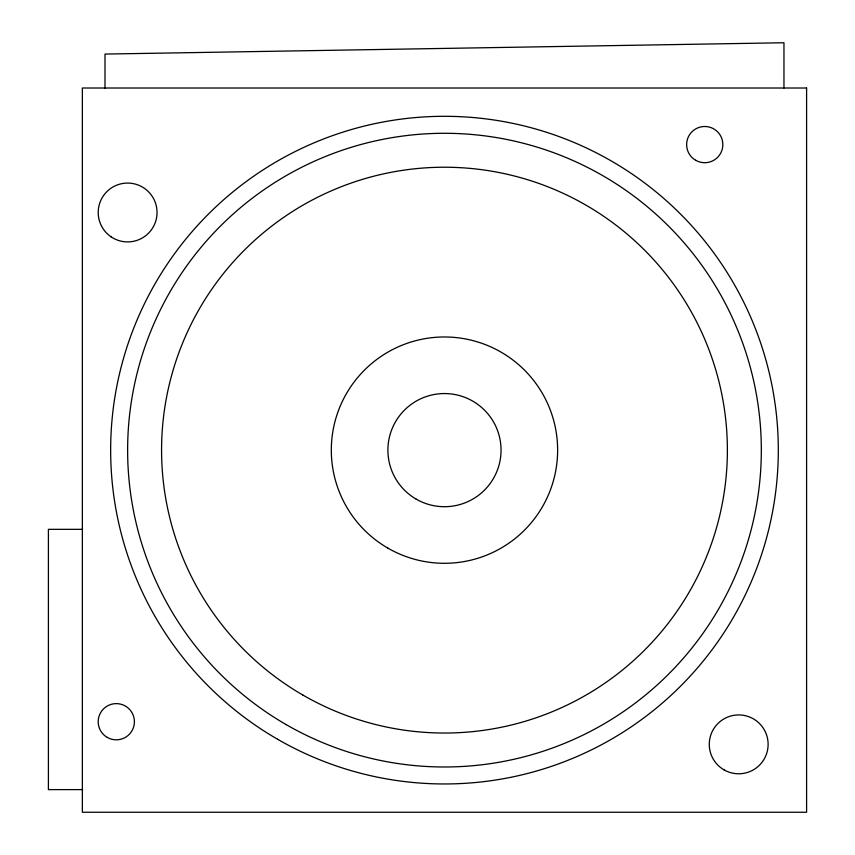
<?xml version="1.0" encoding="UTF-8"?>
<svg xmlns="http://www.w3.org/2000/svg" width="855" height="855" viewBox="0 0 855 855"><rect width="100%" height="100%" fill="white"/><g stroke="black" fill="none" stroke-linecap="round" stroke-linejoin="round"><path stroke-width="1.28" d="M82.625 529.341L48.404 529.341L48.404 789.614L82.625 789.614M783.96 88.012L783.96 42.75L104.994 54.068L104.994 88.279M806.596 88.012L82.358 88.012L82.358 812.25L806.596 812.25L806.596 88.012M277.565 739.233A333.824 333.824 0 0 0 778.307 450.136A333.824 333.824 0 0 0 277.565 161.029A333.824 333.824 0 0 0 277.565 739.233M416.182 499.128A56.58 56.58 0 0 0 501.051 450.136A56.58 56.58 0 0 0 416.182 401.134A56.58 56.58 0 0 0 416.182 499.128M723.982 769.831A29.423 29.423 0 0 0 768.121 744.352A29.423 29.423 0 0 0 723.982 718.873A29.423 29.423 0 0 0 723.982 769.831M111.129 236.856A29.423 29.423 0 0 0 156.967 214.594A29.423 29.423 0 0 0 114.762 186.027A29.423 29.423 0 0 0 111.129 236.856M695.692 160.28A18.105 18.105 0 0 0 722.849 144.591A18.105 18.105 0 0 0 695.692 128.913A18.105 18.105 0 0 0 695.692 160.28M107.249 737.405A18.105 18.105 0 0 0 134.406 721.716A18.105 18.105 0 0 0 107.249 706.038A18.105 18.105 0 0 0 107.249 737.405M286.051 724.538A316.852 316.852 0 0 0 761.324 450.136A316.852 316.852 0 0 0 286.051 175.735A316.852 316.852 0 0 0 286.051 724.538M387.892 548.13A113.159 113.159 0 0 0 557.631 450.136A113.159 113.159 0 0 0 387.892 352.132A113.159 113.159 0 0 0 387.892 548.13M303.023 695.136A282.909 282.909 0 0 0 727.381 450.136A282.909 282.909 0 0 0 303.023 205.125A282.909 282.909 0 0 0 303.023 695.136"/></g></svg>
